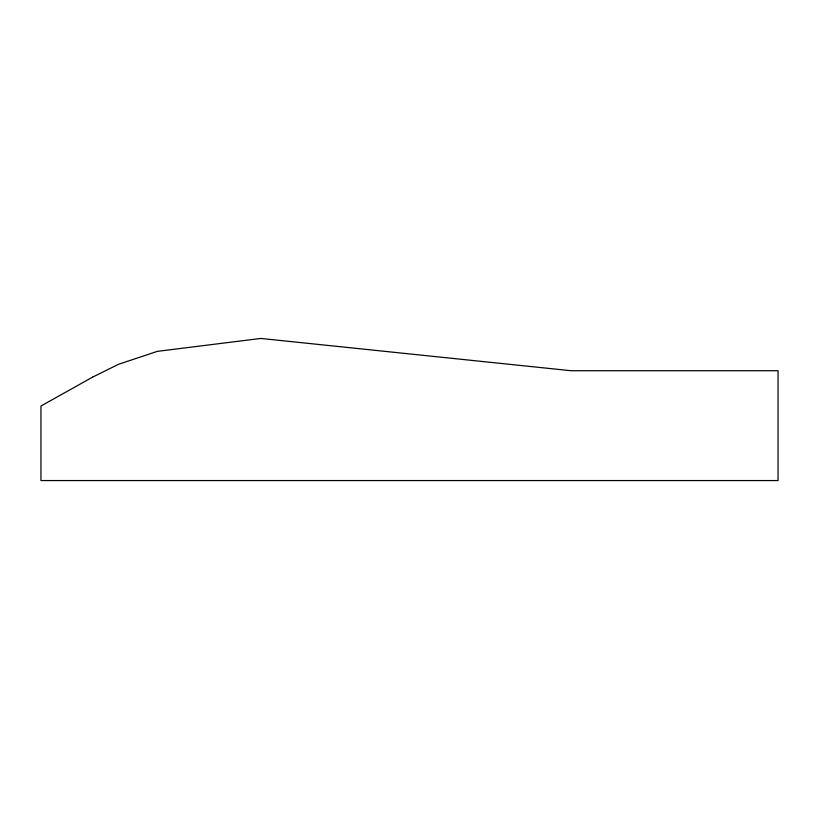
<?xml version="1.0" encoding="UTF-8"?>
<svg xmlns="http://www.w3.org/2000/svg" width="819" height="819" viewBox="0 0 819 819"><rect width="100%" height="100%" fill="white"/><g stroke="black" fill="none" stroke-linecap="round" stroke-linejoin="round"><path stroke-width="1.23" d="M92.68 377.098L40.95 406.009L40.95 480.558L778.05 480.558L778.05 370.731L571.14 370.731L260.79 338.442L157.33 351.361L118.54 364.281L92.68 377.098"/></g></svg>
